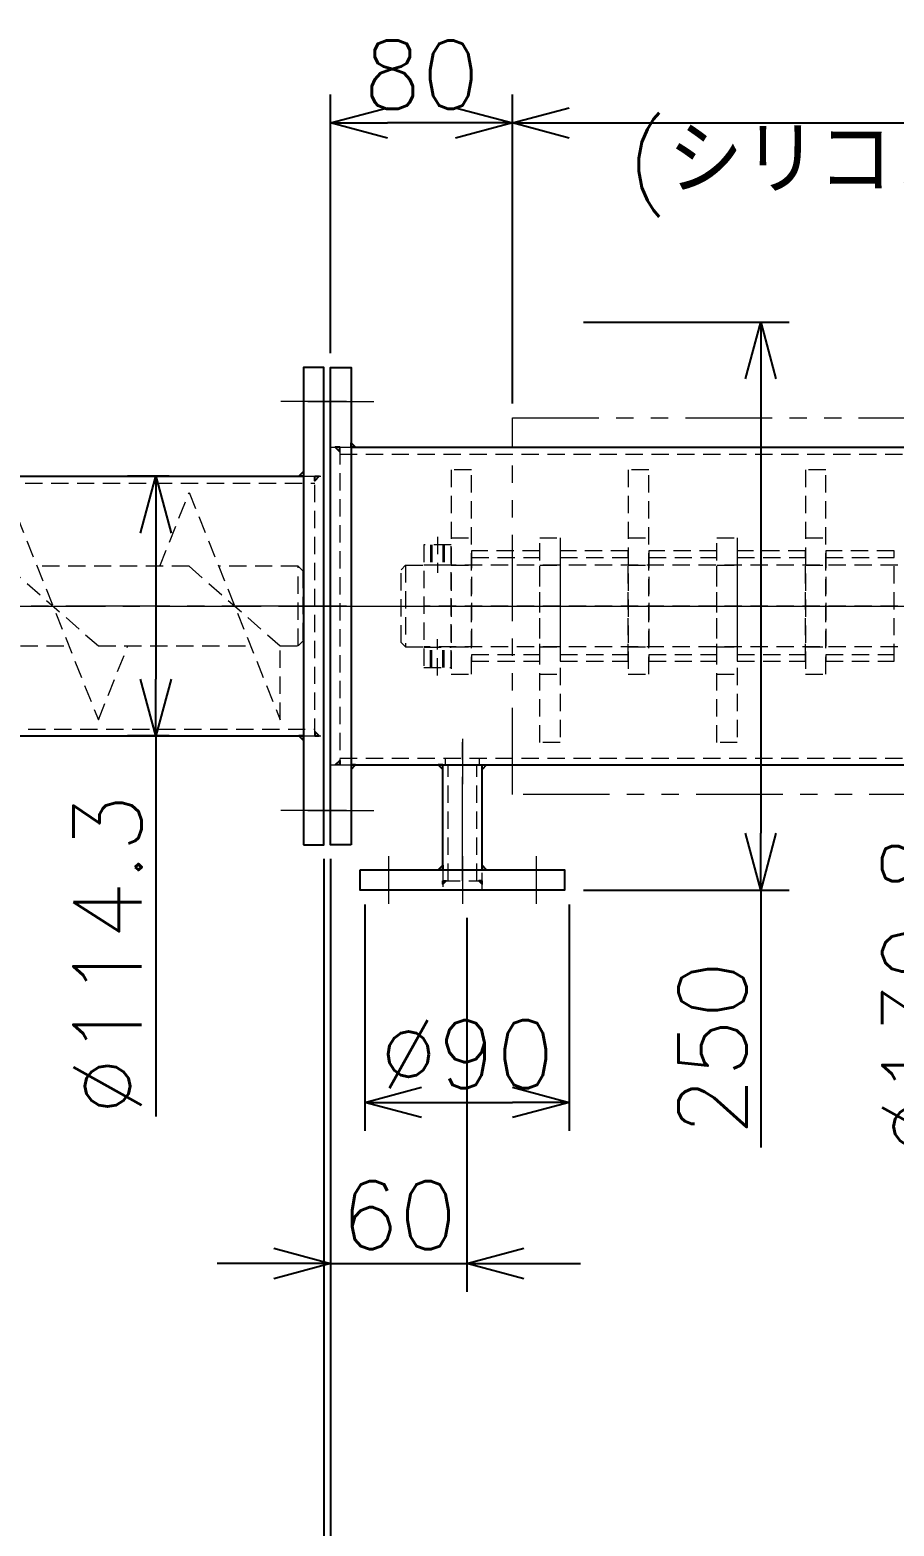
# Model space of a CAD drawing. Header units: millimetres. Extents: x 0 to 38884, y -3675 to 8056.
# Drawn here: x 26342 to 26723, y 4116 to 4775 of the extents above; entities that cross this region are included whole.
import ezdxf

# ---------------------------------------------------------------- set-up
doc = ezdxf.new("R2010")
doc.units = ezdxf.units.MM
doc.header["$LTSCALE"] = 2.4
doc.header["$PDMODE"] = 99
doc.header["$PDSIZE"] = 1
for name, pattern in [('CENTER2', [28.575, 19.05, -3.175, 3.175, -3.175]), ('HIDDEN2', [4.7625, 3.175, -1.5875]), ('PHANTOM2', [31.75, 15.875, -3.175, 3.175, -3.175, 3.175, -3.175])]:
    doc.linetypes.add(name, pattern=pattern)
for name, color, linetype, lineweight in [('03_かくれ線', 6, 'HIDDEN2', 13), ('04_中心線', 1, 'CENTER2', 9), ('06_PHANTOM', 2, 'PHANTOM2', 13), ('08_DIM', 3, 'Continuous', 13)]:
    doc.layers.add(name, color=color, linetype=linetype, lineweight=lineweight)
doc.styles.add('KSS_TXT', font='txt.shx', dxfattribs={"bigfont": 'extfont2.shx'})
doc.dimstyles.new('KSS_DIM', dxfattribs={"dimscale": 2, "dimtxt": 3, "dimasz": 2.5, "dimexe": 1.25, "dimexo": 0.625, "dimtad": 1, "dimdsep": 46, "dimtxsty": 'KSS_TXT', "dimblk": 'OPEN30', "dimcen": 0, "dimazin": 2, "dimtfac": 0.75, "dimtmove": 0, "dimatfit": 3, "dimldrblk": 'OPEN30', "dimfxl": 1.25, "dimtolj": 1, "dimarcsym": 0})

# ---------------------------------------------------------------- blocks, each defined once
blk = doc.blocks.new('_Open30')
at = {"color": 0, "linetype": 'ByBlock', "lineweight": -2}
for p, q in [((-1, 0.268), (0, 0)), ((0, 0), (-1, -0.268)), ((0, 0), (-1, 0))]:
    blk.add_line(p, q, dxfattribs=at)
blk = doc.blocks.new('*D1206')
at = {"layer": '08_DIM', "color": 0, "lineweight": -2, "transparency": 16777216}
for p, q in [((26554.71, 4610.34), (26554.71, 4746.28)), ((27054.71, 4610.34), (27054.71, 4746.28)), ((26579.71, 4733.78), (27029.71, 4733.78))]:
    blk.add_line(p, q, dxfattribs=at)
at = {"layer": 'Defpoints', "color": 0, "transparency": 16777216}
for p in [(27054.71, 4733.78), (26554.71, 4604.09), (27054.71, 4604.09)]:
    blk.add_point(p, dxfattribs=at)
at = {"layer": '08_DIM', "color": 0, "lineweight": -2, "transparency": 16777216, "xscale": 25, "yscale": 25, "zscale": 25, "rotation": 180}
blk.add_blockref('_Open30', (26554.71, 4733.78), dxfattribs=at)
at = {"layer": '08_DIM', "color": 0, "lineweight": -2, "transparency": 16777216, "xscale": 25, "yscale": 25, "zscale": 25}
blk.add_blockref('_Open30', (27054.71, 4733.78), dxfattribs=at)
at = {"layer": '08_DIM', "color": 0, "transparency": 16777216, "char_height": 30, "attachment_point": 5, "style": 'KSS_TXT'}
for s, insert in [('\\A1;500', (26804.71, 4755.03)), ('\\A1;(シリコンラバーヒーター)', (26804.71, 4712.53))]:
    blk.add_mtext(s, dxfattribs=dict(at, insert=insert))
blk = doc.blocks.new('*D1207')
at = {"layer": '08_DIM', "color": 0, "lineweight": -2, "transparency": 16777216}
for p, q in [((26474.71, 4632.44), (26474.71, 4746.28)), ((26554.71, 4610.34), (26554.71, 4746.28)), ((26529.71, 4733.78), (26499.71, 4733.78))]:
    blk.add_line(p, q, dxfattribs=at)
at = {"layer": 'Defpoints', "color": 0, "transparency": 16777216}
for p in [(26474.71, 4733.78), (26474.71, 4626.19), (26554.71, 4604.09)]:
    blk.add_point(p, dxfattribs=at)
at = {"layer": '08_DIM', "color": 0, "lineweight": -2, "transparency": 16777216, "xscale": 25, "yscale": 25, "zscale": 25, "rotation": 180}
blk.add_blockref('_Open30', (26474.71, 4733.78), dxfattribs=at)
at = {"layer": '08_DIM', "color": 0, "lineweight": -2, "transparency": 16777216, "xscale": 25, "yscale": 25, "zscale": 25}
blk.add_blockref('_Open30', (26554.71, 4733.78), dxfattribs=at)
at = {"layer": '08_DIM', "color": 0, "transparency": 16777216, "insert": (26514.71, 4755.03), "char_height": 30, "attachment_point": 5, "style": 'KSS_TXT'}
blk.add_mtext('\\A1;80', dxfattribs=at)
blk = doc.blocks.new('*D1185')
at = {"layer": '08_DIM', "color": 0, "lineweight": -2, "transparency": 16777216}
for p, q in [((28211.21, 4437.44), (28211.21, 3666.91)), ((24931.71, 3879.94), (24931.71, 3666.91)), ((24956.71, 3679.41), (28186.21, 3679.41))]:
    blk.add_line(p, q, dxfattribs=at)
at = {"layer": 'Defpoints', "color": 0, "transparency": 16777216}
for p in [(28211.21, 4443.69), (24931.71, 3886.19), (28211.21, 3679.41)]:
    blk.add_point(p, dxfattribs=at)
at = {"layer": '08_DIM', "color": 0, "lineweight": -2, "transparency": 16777216, "xscale": 25, "yscale": 25, "zscale": 25, "rotation": 180}
blk.add_blockref('_Open30', (24931.71, 3679.41), dxfattribs=at)
at = {"layer": '08_DIM', "color": 0, "lineweight": -2, "transparency": 16777216, "xscale": 25, "yscale": 25, "zscale": 25}
blk.add_blockref('_Open30', (28211.21, 3679.41), dxfattribs=at)
at = {"layer": '08_DIM', "color": 0, "transparency": 16777216, "insert": (26571.46, 3700.66), "char_height": 30, "attachment_point": 5, "style": 'KSS_TXT'}
blk.add_mtext('\\A1;3279.5', dxfattribs=at)
blk = doc.blocks.new('*D1186')
at = {"layer": '08_DIM', "color": 0, "lineweight": -2, "transparency": 16777216}
for p, q in [((26585.96, 4646.19), (26676.53, 4646.19)), ((26664.03, 4621.19), (26664.03, 4421.19)), ((26585.96, 4396.19), (26676.53, 4396.19)), ((26664.03, 4396.19), (26664.03, 4282.96))]:
    blk.add_line(p, q, dxfattribs=at)
at = {"layer": 'Defpoints', "color": 0, "transparency": 16777216}
for p in [(26579.71, 4646.19), (26664.03, 4646.19), (26579.71, 4396.19)]:
    blk.add_point(p, dxfattribs=at)
at = {"layer": '08_DIM', "color": 0, "lineweight": -2, "transparency": 16777216, "xscale": 25, "yscale": 25, "zscale": 25}
for p, rotation in [((26664.03, 4646.19), 90), ((26664.03, 4396.19), 270)]:
    blk.add_blockref('_Open30', p, dxfattribs=dict(at, rotation=rotation))
at = {"layer": '08_DIM', "color": 0, "transparency": 16777216, "insert": (26642.78, 4326.71), "char_height": 30, "attachment_point": 5, "rotation": 90, "style": 'KSS_TXT'}
blk.add_mtext('\\A1;250', dxfattribs=at)
blk = doc.blocks.new('*D1187')
at = {"layer": '08_DIM', "color": 0, "lineweight": -2, "transparency": 16777216}
for p, q in [((26489.71, 4389.94), (26489.71, 4290.27)), ((26579.71, 4389.94), (26579.71, 4290.27)), ((26514.71, 4302.77), (26554.71, 4302.77))]:
    blk.add_line(p, q, dxfattribs=at)
at = {"layer": 'Defpoints', "color": 0, "transparency": 16777216}
for p in [(26489.71, 4396.19), (26579.71, 4396.19), (26579.71, 4302.77)]:
    blk.add_point(p, dxfattribs=at)
at = {"layer": '08_DIM', "color": 0, "lineweight": -2, "transparency": 16777216, "xscale": 25, "yscale": 25, "zscale": 25, "rotation": 180}
blk.add_blockref('_Open30', (26489.71, 4302.77), dxfattribs=at)
at = {"layer": '08_DIM', "color": 0, "lineweight": -2, "transparency": 16777216, "xscale": 25, "yscale": 25, "zscale": 25}
blk.add_blockref('_Open30', (26579.71, 4302.77), dxfattribs=at)
at = {"layer": '08_DIM', "color": 0, "transparency": 16777216, "insert": (26534.71, 4324.02), "char_height": 30, "attachment_point": 5, "style": 'KSS_TXT'}
blk.add_mtext('\\A1;%%C90', dxfattribs=at)
blk = doc.blocks.new('*D1188')
at = {"layer": '08_DIM', "color": 0, "lineweight": -2, "transparency": 16777216}
for p, q in [((26474.71, 4409.94), (26474.71, 4219.38)), ((26534.71, 4383.94), (26534.71, 4219.38)), ((26449.71, 4231.88), (26424.71, 4231.88)), ((26474.71, 4231.88), (26534.71, 4231.88)), ((26559.71, 4231.88), (26584.71, 4231.88))]:
    blk.add_line(p, q, dxfattribs=at)
at = {"layer": 'Defpoints', "color": 0, "transparency": 16777216}
for p in [(26474.71, 4416.19), (26534.71, 4390.19), (26534.71, 4231.88)]:
    blk.add_point(p, dxfattribs=at)
at = {"layer": '08_DIM', "color": 0, "lineweight": -2, "transparency": 16777216, "xscale": 25, "yscale": 25, "zscale": 25}
blk.add_blockref('_Open30', (26474.71, 4231.88), dxfattribs=at)
at = {"layer": '08_DIM', "color": 0, "lineweight": -2, "transparency": 16777216, "xscale": 25, "yscale": 25, "zscale": 25, "rotation": 180}
blk.add_blockref('_Open30', (26534.71, 4231.88), dxfattribs=at)
at = {"layer": '08_DIM', "color": 0, "transparency": 16777216, "insert": (26504.71, 4253.13), "char_height": 30, "attachment_point": 5, "style": 'KSS_TXT'}
blk.add_mtext('\\A1;60', dxfattribs=at)
blk = doc.blocks.new('*D1192')
at = {"layer": '08_DIM', "color": 0, "lineweight": -2, "transparency": 16777216}
for p, q in [((26743.87, 4591.09), (26766.23, 4591.09)), ((26753.73, 4566.09), (26753.73, 4476.29)), ((26743.87, 4451.29), (26766.23, 4451.29)), ((26753.73, 4451.29), (26753.73, 4273.79))]:
    blk.add_line(p, q, dxfattribs=at)
at = {"layer": 'Defpoints', "color": 0, "transparency": 16777216}
for p in [(26737.62, 4591.09), (26737.62, 4451.29), (26753.73, 4451.29)]:
    blk.add_point(p, dxfattribs=at)
at = {"layer": '08_DIM', "color": 0, "lineweight": -2, "transparency": 16777216, "xscale": 25, "yscale": 25, "zscale": 25}
for p, rotation in [((26753.73, 4591.09), 90), ((26753.73, 4451.29), 270)]:
    blk.add_blockref('_Open30', p, dxfattribs=dict(at, rotation=rotation))
at = {"layer": '08_DIM', "color": 0, "transparency": 16777216, "insert": (26732.48, 4350.04), "char_height": 30, "attachment_point": 5, "rotation": 90, "style": 'KSS_TXT'}
blk.add_mtext('\\A1;%%C139.8', dxfattribs=at)
blk = doc.blocks.new('*D1193')
at = {"layer": '08_DIM', "color": 0, "lineweight": -2, "transparency": 16777216}
for p, q in [((26403.57, 4578.34), (26385.26, 4578.34)), ((26397.76, 4553.34), (26397.76, 4489.04)), ((26403.57, 4464.04), (26385.26, 4464.04)), ((26397.76, 4464.04), (26397.76, 4296.54))]:
    blk.add_line(p, q, dxfattribs=at)
at = {"layer": 'Defpoints', "color": 0, "transparency": 16777216}
for p in [(26409.82, 4578.34), (26397.76, 4464.04), (26409.82, 4464.04)]:
    blk.add_point(p, dxfattribs=at)
at = {"layer": '08_DIM', "color": 0, "lineweight": -2, "transparency": 16777216, "xscale": 25, "yscale": 25, "zscale": 25}
for p, rotation in [((26397.76, 4578.34), 90), ((26397.76, 4464.04), 270)]:
    blk.add_blockref('_Open30', p, dxfattribs=dict(at, rotation=rotation))
at = {"layer": '08_DIM', "color": 0, "transparency": 16777216, "insert": (26376.51, 4367.79), "char_height": 30, "attachment_point": 5, "rotation": 90, "style": 'KSS_TXT'}
blk.add_mtext('\\A1;%%C114.3', dxfattribs=at)
blk = doc.blocks.new('*D1196')
at = {"layer": '08_DIM', "color": 0, "lineweight": -2, "transparency": 16777216}
for p, q in [((28211.21, 4437.44), (28211.21, 3755.72)), ((26474.71, 4409.94), (26474.71, 3755.72)), ((26499.71, 3768.22), (28186.21, 3768.22))]:
    blk.add_line(p, q, dxfattribs=at)
at = {"layer": 'Defpoints', "color": 0, "transparency": 16777216}
for p in [(28211.21, 4443.69), (26474.71, 4416.19), (28211.21, 3768.22)]:
    blk.add_point(p, dxfattribs=at)
at = {"layer": '08_DIM', "color": 0, "lineweight": -2, "transparency": 16777216, "xscale": 25, "yscale": 25, "zscale": 25, "rotation": 180}
blk.add_blockref('_Open30', (26474.71, 3768.22), dxfattribs=at)
at = {"layer": '08_DIM', "color": 0, "lineweight": -2, "transparency": 16777216, "xscale": 25, "yscale": 25, "zscale": 25}
blk.add_blockref('_Open30', (28211.21, 3768.22), dxfattribs=at)
at = {"layer": '08_DIM', "color": 0, "transparency": 16777216, "insert": (27342.96, 3789.47), "char_height": 30, "attachment_point": 5, "style": 'KSS_TXT'}
blk.add_mtext('\\A1;1736.5', dxfattribs=at)
blk = doc.blocks.new('*D1197')
at = {"layer": '08_DIM', "color": 0, "lineweight": -2, "transparency": 16777216}
for p, q in [((26471.71, 4409.94), (26471.71, 3755.72)), ((26474.71, 4409.94), (26474.71, 3755.72)), ((26473.21, 3768.22), (26507.47, 3831.46)), ((26507.47, 3831.46), (26539.97, 3831.46)), ((26446.71, 3768.22), (26421.71, 3768.22)), ((26471.71, 3768.22), (26474.71, 3768.22)), ((26471.71, 3768.22), (26474.71, 3768.22)), ((26499.71, 3768.22), (26524.71, 3768.22))]:
    blk.add_line(p, q, dxfattribs=at)
at = {"layer": 'Defpoints', "color": 0, "transparency": 16777216}
for p in [(26471.71, 4416.19), (26474.71, 4416.19), (26474.71, 3768.22)]:
    blk.add_point(p, dxfattribs=at)
at = {"layer": '08_DIM', "color": 0, "lineweight": -2, "transparency": 16777216, "xscale": 25, "yscale": 25, "zscale": 25}
blk.add_blockref('_Open30', (26471.71, 3768.22), dxfattribs=at)
at = {"layer": '08_DIM', "color": 0, "lineweight": -2, "transparency": 16777216, "xscale": 25, "yscale": 25, "zscale": 25, "rotation": 180}
blk.add_blockref('_Open30', (26474.71, 3768.22), dxfattribs=at)
at = {"layer": '08_DIM', "color": 0, "transparency": 16777216, "insert": (26523.72, 3852.71), "char_height": 30, "attachment_point": 5, "style": 'KSS_TXT'}
blk.add_mtext('\\A1;3', dxfattribs=at)
blk = doc.blocks.new('*D1198')
at = {"layer": '08_DIM', "color": 0, "lineweight": -2, "transparency": 16777216}
for p, q in [((26471.71, 4409.94), (26471.71, 3755.72)), ((24931.71, 3879.94), (24931.71, 3755.72)), ((24956.71, 3768.22), (26446.71, 3768.22))]:
    blk.add_line(p, q, dxfattribs=at)
at = {"layer": 'Defpoints', "color": 0, "transparency": 16777216}
for p in [(26471.71, 4416.19), (24931.71, 3886.19), (26471.71, 3768.22)]:
    blk.add_point(p, dxfattribs=at)
at = {"layer": '08_DIM', "color": 0, "lineweight": -2, "transparency": 16777216, "xscale": 25, "yscale": 25, "zscale": 25, "rotation": 180}
blk.add_blockref('_Open30', (24931.71, 3768.22), dxfattribs=at)
at = {"layer": '08_DIM', "color": 0, "lineweight": -2, "transparency": 16777216, "xscale": 25, "yscale": 25, "zscale": 25}
blk.add_blockref('_Open30', (26471.71, 3768.22), dxfattribs=at)
at = {"layer": '08_DIM', "color": 0, "transparency": 16777216, "insert": (25701.71, 3789.47), "char_height": 30, "attachment_point": 5, "style": 'KSS_TXT'}
blk.add_mtext('\\A1;1540', dxfattribs=at)

msp = doc.modelspace()

# ---------------------------------------------------------------- linework, layer by layer
at = {"color": 0}
for p, q in [((26483.7122, 4591.0912), (27755.7122, 4591.0912)), ((26211.7122, 4578.3412), (26462.7122, 4578.3412)), ((26211.7122, 4464.0412), (26462.7122, 4464.0412)), ((26483.7122, 4451.2912), (27755.7122, 4451.2912)), ((26524.0622, 4405.1912), (26524.0622, 4451.2912)), ((26541.3622, 4405.1912), (26541.3622, 4451.2912))]:
    msp.add_line(p, q, dxfattribs=at)
for points in [[(26462.7122, 4416.1912), (26471.7122, 4416.1912), (26471.7122, 4626.1912), (26462.7122, 4626.1912)], [(26483.7122, 4416.1912), (26474.7122, 4416.1912), (26474.7122, 4626.1912), (26483.7122, 4626.1912)], [(26487.7122, 4405.1912), (26577.7122, 4405.1912), (26577.7122, 4396.1912), (26487.7122, 4396.1912)]]:
    msp.add_lwpolyline(points, close=True, dxfattribs=at)
at = {"color": 3}
for points in [[(26478.7122, 4589.0912), (26478.7122, 4591.0912), (26476.7122, 4591.0912), (26478.7122, 4589.0912)], [(26485.7122, 4591.0912), (26483.7122, 4591.0912), (26483.7122, 4593.0912), (26485.7122, 4591.0912)], [(26478.7122, 4453.2912), (26478.7122, 4451.2912), (26476.7122, 4451.2912), (26478.7122, 4453.2912)], [(26485.7122, 4451.2912), (26483.7122, 4451.2912), (26483.7122, 4449.2912), (26485.7122, 4451.2912)], [(26524.0622, 4449.2912), (26524.0622, 4451.2912), (26522.0622, 4451.2912), (26524.0622, 4449.2912)], [(26541.3622, 4449.2912), (26541.3622, 4451.2912), (26543.3622, 4451.2912), (26541.3622, 4449.2912)], [(26524.0622, 4407.1912), (26524.0622, 4405.1912), (26522.0622, 4405.1912), (26524.0622, 4407.1912)], [(26541.3622, 4407.1912), (26541.3622, 4405.1912), (26543.3622, 4405.1912), (26541.3622, 4407.1912)]]:
    msp.add_lwpolyline(points, dxfattribs=at)
for points in [[(26462.7122, 4578.3412), (26460.7122, 4578.3412), (26460.7122, 4578.3412), (26462.7122, 4580.3412)], [(26467.7122, 4578.3412), (26469.7122, 4578.3412), (26469.7122, 4578.3412), (26467.7122, 4576.3412)], [(26462.7122, 4464.0412), (26460.7122, 4464.0412), (26460.7122, 4464.0412), (26462.7122, 4462.0412)], [(26467.7122, 4464.0412), (26469.7122, 4464.0412), (26469.7122, 4464.0412), (26467.7122, 4466.0412)], [(26524.0622, 4400.2912), (26525.5622, 4400.2912), (26525.5622, 4400.2912), (26524.0622, 4398.7912)], [(26541.3622, 4400.2912), (26539.8622, 4400.2912), (26539.8622, 4400.2912), (26541.3622, 4398.7912)]]:
    msp.add_lwpolyline(points, close=True, dxfattribs=at)
at = {"layer": '03_かくれ線'}
for p, q in [((26474.7122, 4591.0912), (26483.7122, 4591.0912)), ((26478.7122, 4591.0912), (26478.7122, 4451.2912)), ((26478.7122, 4591.0912), (26483.7122, 4591.0912)), ((26478.7122, 4588.0912), (27764.7122, 4588.0912)), ((26462.7122, 4578.3412), (26471.7122, 4578.3412)), ((26462.7122, 4578.3412), (26467.7122, 4578.3412)), ((26467.7122, 4464.0412), (26467.7122, 4578.3412)), ((25768.7122, 4575.3412), (26467.7122, 4575.3412)), ((26332.4649, 4571.1912), (26372.465, 4471.1912)), ((26399.4649, 4538.6912), (26412.465, 4571.1912)), ((26412.465, 4571.1912), (26452.4651, 4471.1912)), ((26521.71, 4551.6912), (26521.71, 4535.7912)), ((26527.71, 4551.1912), (26536.71, 4551.1912)), ((26605.71, 4551.1912), (26614.71, 4551.1912)), ((26683.71, 4551.1912), (26692.71, 4551.1912)), ((26518.71, 4548.1912), (26518.71, 4539.2912)), ((26519.31, 4548.1912), (26519.31, 4539.2912)), ((26524.11, 4548.1912), (26524.11, 4539.2912)), ((26524.71, 4548.1912), (26524.71, 4539.2912)), ((26332.4649, 4538.6912), (26372.4649, 4503.6912)), ((26412.465, 4538.6912), (26452.465, 4503.6912)), ((26462.4635, 4536.6912), (26460.4635, 4538.6912)), ((26460.4635, 4503.6912), (26460.4635, 4538.6912)), ((26462.4635, 4536.6912), (26462.4635, 4505.6912)), ((26505.7122, 4537.1912), (26507.7122, 4539.1912)), ((26505.7122, 4505.1912), (26505.7122, 4537.1912)), ((26507.7122, 4539.1912), (26507.7122, 4503.1912)), ((26507.7122, 4539.1912), (26515.71, 4539.1912)), ((26515.71, 4539.2912), (26527.71, 4539.2912)), ((27718.71, 4539.1912), (26515.71, 4539.1912)), ((26527.71, 4539.1912), (26536.71, 4539.1912)), ((26536.71, 4542.4912), (26566.71, 4542.4912)), ((26566.71, 4539.1912), (26575.71, 4539.1912)), ((26575.71, 4542.4912), (26605.71, 4542.4912)), ((26605.71, 4539.1912), (26614.71, 4539.1912)), ((26614.71, 4542.4912), (26644.71, 4542.4912)), ((26644.71, 4539.1912), (26653.71, 4539.1912)), ((26653.71, 4542.4912), (26683.71, 4542.4912)), ((26683.71, 4539.1912), (26692.71, 4539.1912)), ((26692.71, 4542.4912), (26722.71, 4542.4912)), ((26505.7122, 4521.1912), (26515.71, 4521.1912)), ((26512.0028, 4521.1912), (26531.3303, 4521.1912)), ((27718.71, 4521.1912), (26515.71, 4521.1912)), ((26523.0902, 4521.1912), (26541.2558, 4521.1912)), ((26532.227, 4521.1912), (26571.2289, 4521.1912)), ((26562.0902, 4521.1912), (26580.2558, 4521.1912)), ((26571.227, 4521.1912), (26610.2289, 4521.1912)), ((26601.0902, 4521.1912), (26619.2558, 4521.1912)), ((26610.227, 4521.1912), (26649.2289, 4521.1912)), ((26640.0902, 4521.1912), (26658.2558, 4521.1912)), ((26649.227, 4521.1912), (26688.2289, 4521.1912)), ((26679.0902, 4521.1912), (26697.2558, 4521.1912)), ((26688.227, 4521.1912), (26727.2289, 4521.1912)), ((26718.0902, 4521.1912), (26736.2558, 4521.1912)), ((26372.465, 4471.1912), (26385.4649, 4503.6911)), ((26452.4651, 4471.1912), (26452.465, 4503.6912)), ((26462.4635, 4505.6912), (26460.4635, 4503.6912)), ((26507.7122, 4503.1912), (26505.7122, 4505.1912)), ((26521.71, 4490.6912), (26521.71, 4506.5912)), ((26507.7122, 4503.1912), (26515.71, 4503.1912)), ((27718.71, 4503.1912), (26515.71, 4503.1912)), ((26515.71, 4503.0912), (26527.71, 4503.0912)), ((26518.71, 4494.1912), (26518.71, 4503.0912)), ((26519.31, 4494.1912), (26519.31, 4503.0912)), ((26524.11, 4494.1912), (26524.11, 4503.0912)), ((26524.71, 4494.1912), (26524.71, 4503.0912)), ((26527.71, 4503.1912), (26536.71, 4503.1912)), ((26536.71, 4499.8912), (26566.71, 4499.8912)), ((26566.71, 4503.1912), (26575.71, 4503.1912)), ((26575.71, 4499.8912), (26605.71, 4499.8912)), ((26605.71, 4503.1912), (26614.71, 4503.1912)), ((26614.71, 4499.8912), (26644.71, 4499.8912)), ((26644.71, 4503.1912), (26653.71, 4503.1912)), ((26653.71, 4499.8912), (26683.71, 4499.8912)), ((26683.71, 4503.1912), (26692.71, 4503.1912)), ((26692.71, 4499.8912), (26722.71, 4499.8912)), ((26566.71, 4491.1912), (26575.71, 4491.1912)), ((26644.71, 4491.1912), (26653.71, 4491.1912)), ((25758.7122, 4467.0412), (26467.7122, 4467.0412)), ((26462.7122, 4464.0412), (26471.7122, 4464.0412)), ((26462.7122, 4464.0412), (26467.7122, 4464.0412)), ((26474.7122, 4451.2912), (26483.7122, 4451.2912)), ((26478.7122, 4454.2912), (27764.7122, 4454.2912)), ((26478.7122, 4451.2912), (26483.7122, 4451.2912)), ((26525.2122, 4451.2912), (26525.2122, 4454.2912)), ((26526.3622, 4400.2912), (26526.3622, 4451.2912)), ((26539.0622, 4400.2912), (26539.0622, 4451.2912)), ((26540.2122, 4451.2912), (26540.2122, 4454.2912)), ((26524.0622, 4405.1912), (26524.0622, 4396.1912)), ((26541.3622, 4396.1912), (26541.3622, 4405.1912)), ((26524.0622, 4400.2912), (26541.3622, 4400.2912))]:
    msp.add_line(p, q, dxfattribs=at)
for points in [[(26536.71, 4581.1912), (26527.71, 4581.1912), (26527.71, 4491.1912), (26536.71, 4491.1912)], [(26614.71, 4581.1912), (26605.71, 4581.1912), (26605.71, 4491.1912), (26614.71, 4491.1912)], [(26692.71, 4581.1912), (26683.71, 4581.1912), (26683.71, 4491.1912), (26692.71, 4491.1912)], [(26575.71, 4461.1912), (26566.71, 4461.1912), (26566.71, 4551.1912), (26575.71, 4551.1912)], [(26653.71, 4461.1912), (26644.71, 4461.1912), (26644.71, 4551.1912), (26653.71, 4551.1912)], [(26515.71, 4494.1912), (26527.71, 4494.1912), (26527.71, 4548.1912), (26515.71, 4548.1912)], [(26536.71, 4496.8912), (26566.71, 4496.8912), (26566.71, 4545.4912), (26536.71, 4545.4912)], [(26575.71, 4496.8912), (26605.71, 4496.8912), (26605.71, 4545.4912), (26575.71, 4545.4912)], [(26614.71, 4496.8912), (26644.71, 4496.8912), (26644.71, 4545.4912), (26614.71, 4545.4912)], [(26653.71, 4496.8912), (26683.71, 4496.8912), (26683.71, 4545.4912), (26653.71, 4545.4912)], [(26692.71, 4496.8912), (26722.71, 4496.8912), (26722.71, 4545.4912), (26692.71, 4545.4912)]]:
    msp.add_lwpolyline(points, close=True, dxfattribs=at)
for points in [[(26412.465, 4538.6912), (26345.4649, 4538.6912)], [(26460.4635, 4538.6912), (26425.465, 4538.6912)], [(26292.4648, 4503.6913), (26359.465, 4503.6911)], [(26372.4649, 4503.6912), (26439.4651, 4503.691)], [(26452.465, 4503.6912), (26460.4635, 4503.6912)]]:
    msp.add_lwpolyline(points, dxfattribs=at)
at = {"layer": '04_中心線'}
for p, q in [((26481.7122, 4611.1912), (26452.7122, 4611.1912)), ((26464.7122, 4611.1912), (26493.7122, 4611.1912)), ((26472.4635, 4521.1912), (24982.4635, 4521.1912)), ((25301.1324, 4521.1912), (26478.8591, 4521.1912)), ((26481.7122, 4521.1912), (26452.7122, 4521.1912)), ((26459.1139, 4521.1912), (27784.7122, 4521.1912)), ((26464.7122, 4521.1912), (26493.7122, 4521.1912)), ((26495.7122, 4521.1912), (28088.7122, 4521.1912)), ((26532.7122, 4400.2912), (26532.7122, 4463.2651)), ((26532.7122, 4462.7651), (26532.7122, 4442.8173)), ((26481.7122, 4431.1912), (26452.7122, 4431.1912)), ((26464.7122, 4431.1912), (26493.7122, 4431.1912)), ((26500.2122, 4411.1912), (26500.2122, 4390.1912)), ((26532.7122, 4411.1912), (26532.7122, 4390.1912)), ((26565.2122, 4411.1912), (26565.2122, 4390.1912))]:
    msp.add_line(p, q, dxfattribs=at)
at = {"layer": '06_PHANTOM', "color": 1}
msp.add_lwpolyline([(26554.7122, 4604.0912), (27054.7122, 4604.0912), (27054.7122, 4438.2912), (26554.7122, 4438.2912)], close=True, dxfattribs=at)

# ---------------------------------------------------------------- dimensions: what is measured, and where the dimension line sits
at = {"layer": '08_DIM'}
for base, p1, p2, override, picture, middle in [((26474.7122, 4733.7837), (26554.7122, 4604.0912), (26474.7122, 4626.1912), {"dimscale": 10}, '*D1207', (26514.7122, 4755.0337)), ((27054.7122, 4733.7837), (26554.7122, 4604.0912), (27054.7122, 4604.0912), {"dimscale": 10, "dimpost": '\\X(シリコンラバーヒーター)'}, '*D1206', (26804.7122, 4733.7837)), ((28211.2122, 3679.4117), (24931.7122, 3886.1912), (28211.2122, 4443.6912), {"dimscale": 10, "dimarcsym": 1}, '*D1185', (26571.4622, 3700.6617)), ((28211.2122, 3768.224), (26474.7122, 4416.1912), (28211.2122, 4443.6912), {"dimscale": 10, "dimarcsym": 1}, '*D1196', (27342.9622, 3789.474)), ((26471.7122, 3768.224), (24931.7122, 3886.1912), (26471.7122, 4416.1912), {"dimscale": 10, "dimpost": '', "dimarcsym": 1}, '*D1198', (25701.7122, 3789.474)), ((26534.7122, 4231.8755), (26474.7122, 4416.1912), (26534.7122, 4390.1912), {"dimscale": 10, "dimarcsym": 1}, '*D1188', (26504.7122, 4253.1255))]:
    dim = msp.add_linear_dim(base=base, p1=p1, p2=p2, dimstyle='KSS_DIM', override=override, dxfattribs=at)
    dim.commit()
    dim.dimension.update_dxf_attribs({"geometry": picture, "text_midpoint": middle})
dim = msp.add_linear_dim(base=(26664.034, 4646.1912), p1=(26579.7122, 4396.1912), p2=(26579.7122, 4646.1912), angle=90, dimstyle='KSS_DIM', override={"dimscale": 10}, dxfattribs=at)
dim.commit()
dim.dimension.update_dxf_attribs({"geometry": '*D1186', "text_midpoint": (26664.034, 4326.712), "dimtype": 160})
for base, p1, p2, picture, middle in [((26753.7326, 4451.2912), (26737.6225, 4591.0912), (26737.6225, 4451.2912), '*D1192', (26732.4826, 4350.0412)), ((26397.7646, 4464.0412), (26409.8237, 4578.3412), (26409.8237, 4464.0412), '*D1193', (26376.5146, 4367.7912))]:
    dim = msp.add_linear_dim(base=base, p1=p1, p2=p2, angle=90, text='%%C<>', dimstyle='KSS_DIM', override={"dimscale": 10}, dxfattribs=at)
    dim.commit()
    dim.dimension.update_dxf_attribs({"geometry": picture, "text_midpoint": middle})
dim = msp.add_linear_dim(base=(26474.7122, 3768.224), p1=(26471.7122, 4416.1912), p2=(26474.7122, 4416.1912), dimstyle='KSS_DIM', override={"dimscale": 10, "dimtmove": 1}, dxfattribs=at)
dim.commit()
dim.dimension.update_dxf_attribs({"geometry": '*D1197', "text_midpoint": (26513.7221, 3831.4603), "dimtype": 160})
dim = msp.add_linear_dim(base=(26579.7122, 4302.7723), p1=(26489.7122, 4396.1912), p2=(26579.7122, 4396.1912), text='%%C<>', dimstyle='KSS_DIM', override={"dimscale": 10}, dxfattribs=at)
dim.commit()
dim.dimension.update_dxf_attribs({"geometry": '*D1187', "text_midpoint": (26534.7122, 4324.0223)})

doc.saveas('drawing.dxf')
